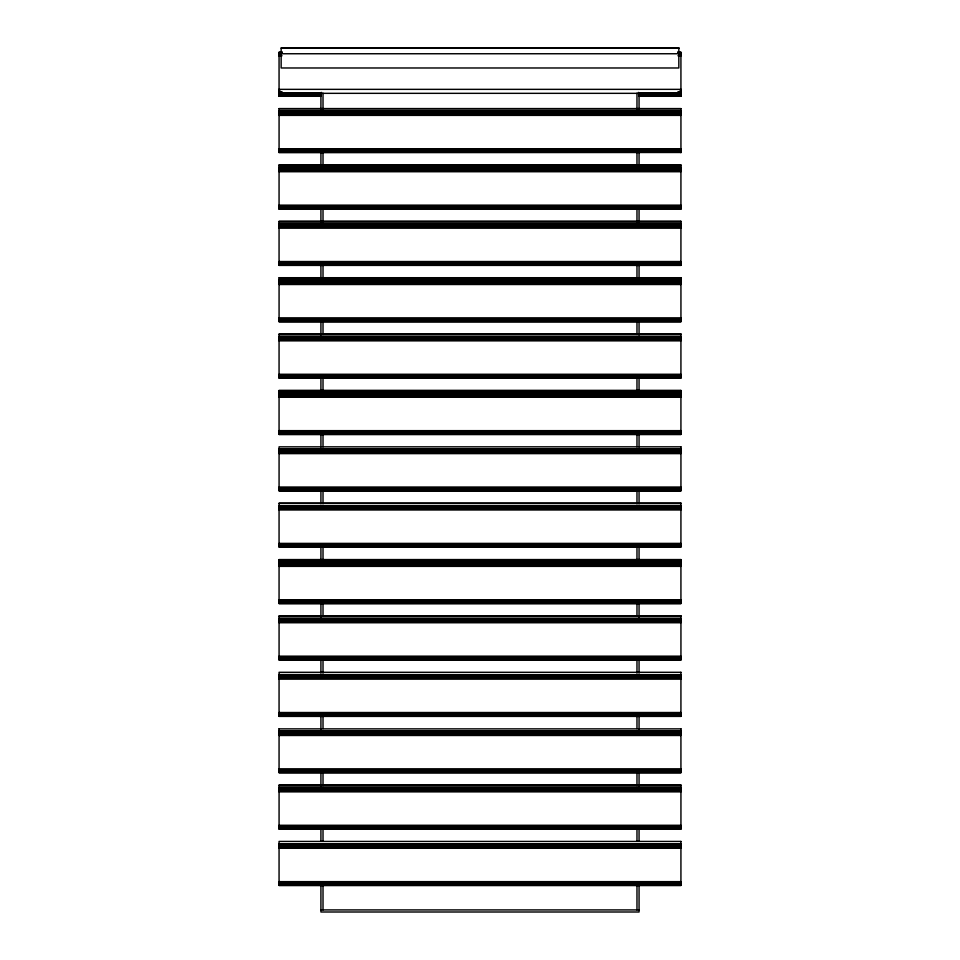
<?xml version="1.0" encoding="UTF-8"?>
<svg xmlns="http://www.w3.org/2000/svg" width="960" height="960" viewBox="0 0 960 960"><rect width="100%" height="100%" fill="white"/><g stroke="black" fill="none" stroke-linecap="round" stroke-linejoin="round"><path stroke-width="1.44" d="M282.036 55.74L279.06 55.74L279.492 53.928L281.724 51.984M680.928 89.352L679.476 92.424L676.944 93.336L283.032 93.336L280.512 92.424L279.06 89.352L680.928 89.352A3.984 3.972 0 0 1 676.944 93.336M279.06 55.74L279.948 53.232L281.568 52.044M321.564 92.424L319.032 93.336A3.984 3.972 0 0 0 320.556 93.024M375.516 48.024L376.068 48.072M584.472 48.072L583.908 48.024M281.148 48.096L678.828 48.096M282.06 52.188L279.06 52.2L279.06 96.288L321.048 96.288L279.06 96.096M677.928 52.2L680.928 52.188L680.928 96.288L638.94 96.288L680.928 96.096M279.06 52.368L282.06 52.368M677.928 52.368L680.928 52.368M279.06 52.704L282.06 52.704M677.928 52.704L680.928 52.704M279.06 53.208L282.06 53.208M677.928 53.208L680.928 53.208M281.148 53.748L678.828 53.748M677.94 55.74L680.928 55.74L680.484 53.928L678.252 51.984M279.06 91.812L282.06 91.812M677.928 91.812L680.928 91.812M279.06 92.52L282.06 92.52M677.928 92.52L680.928 92.52M279.06 93.108L321.048 93.108M638.94 93.108L680.928 93.108M279.06 93.54L321.048 93.54M638.94 93.54L680.928 93.54M279.06 93.828L321.048 93.828M638.94 93.828L680.928 93.828M279.06 93.948L321.048 93.948M638.94 93.948L680.928 93.948M279.06 95.76L321.048 95.76M638.94 95.76L680.928 95.76M279.072 108.756L680.94 108.756M279.072 111.036L680.94 110.916M279.072 111.312L680.94 111.312M279.072 111.756L680.94 111.756M279.072 112.344L680.94 112.344M279.072 113.052L680.94 113.052M279.072 113.82L680.94 113.82M279.072 114.612L680.94 114.612M279.072 115.38L680.94 115.38M279.072 148.788L680.94 148.788M279.072 149.544L680.94 149.544M279.072 150.3L680.94 150.3M279.072 151.02L680.94 151.02M279.072 151.656L680.94 151.656M279.072 152.148L680.94 152.148M680.94 152.484L279.072 152.664L279.072 108.576L680.94 108.588L680.94 152.664M279.06 165.12L680.928 165.12M279.06 165.456L680.928 165.456M279.06 167.268L680.928 167.268M279.06 167.388L680.928 167.388M279.06 167.664L680.928 167.664M279.06 168.108L680.928 168.108M279.06 168.696L680.928 168.696M279.06 169.404L680.928 169.404M279.06 170.172L680.928 170.172M279.06 170.964L680.928 170.964M279.06 171.732L680.928 171.732M279.06 205.14L680.928 205.14M279.06 205.896L680.928 205.896M279.06 206.652L680.928 206.652M279.06 207.384L680.928 207.384M279.06 208.008L680.928 208.008M279.06 208.5L680.928 208.5M279.06 208.836L680.928 208.836M279.06 209.004L680.928 209.004M680.928 221.328L279.06 221.316L279.06 265.404L680.928 265.404L680.928 221.316M279.06 221.496L680.928 221.496M279.06 221.832L680.928 221.832M279.06 223.644L680.928 223.644M279.06 223.776L680.928 223.776M279.06 224.052L680.928 224.052M279.06 224.484L680.928 224.484M279.06 225.072L680.928 225.072M279.06 225.78L680.928 225.78M279.06 226.56L680.928 226.56M279.06 227.352L680.928 227.352M279.06 228.12L680.928 228.12M279.06 261.528L680.928 261.528M279.06 262.272L680.928 262.272M279.06 263.04L680.928 263.04M279.06 263.76L680.928 263.76M279.06 264.384L680.928 264.384M279.06 264.888L680.928 264.888M279.06 265.224L680.928 265.224M279.072 277.884L680.94 277.884M279.072 280.032L680.94 280.032M279.072 280.152L680.94 280.152M279.072 280.44L680.94 280.44M279.072 280.872L680.94 280.872M279.072 281.46L680.94 281.46M279.072 282.168L680.94 282.168M279.072 282.948L680.94 282.948M279.072 283.74L680.94 283.74M279.072 284.508L680.94 284.508M279.072 317.904L680.94 317.904M279.072 318.66L680.94 318.66M279.072 319.428L680.94 319.428M279.072 320.148L680.94 320.148M279.072 320.772L680.94 320.772M279.072 321.276L680.94 321.276M279.072 321.612L680.94 321.612M279.06 334.236L680.928 334.236M279.06 336.792L680.928 336.792M279.06 337.236L680.928 337.236M279.06 337.824L680.928 337.824M279.06 338.52L680.928 338.52M279.06 339.3L680.928 339.3M279.06 340.092L680.928 340.092M279.06 340.86L680.928 340.86M279.06 374.268L680.928 374.268M279.06 375.024L680.928 375.024M279.06 375.78L680.928 375.78M279.06 376.5L680.928 376.5M279.06 377.136L680.928 377.136M279.06 377.628L680.928 377.628M279.06 377.964L680.928 377.964M279.06 390.624L680.928 390.624M279.06 390.96L680.928 390.96M279.06 392.772L680.928 392.772M279.06 392.892L680.928 392.892M279.06 393.168L680.928 393.168M279.06 393.612L680.928 393.612M279.06 394.2L680.928 394.2M279.06 394.908L680.928 394.908M279.06 395.676L680.928 395.676M279.06 396.468L680.928 396.468M279.06 397.236L680.928 397.236M279.06 430.644L680.928 430.644M279.06 431.4L680.928 431.4M279.06 432.168L680.928 432.168M279.06 432.888L680.928 432.888M279.06 433.512L680.928 433.512M279.06 434.004L680.928 434.004M279.06 434.34L680.928 434.34M279.072 449.16L680.94 449.16M279.072 449.28L680.94 449.28M279.072 449.556L680.94 449.556M279.072 450L680.94 450M279.072 450.588L680.94 450.588M279.072 451.296L680.94 451.296M279.072 452.064L680.94 452.064M279.072 452.856L680.94 452.856M279.072 453.624L680.94 453.624M279.072 487.032L680.94 487.032M279.072 487.788L680.94 487.788M279.072 488.544L680.94 488.544M279.072 489.276L680.94 489.276M279.072 489.9L680.94 489.9M279.072 490.392L680.94 490.392M279.072 490.728L680.94 490.728M279.06 503.364L680.928 503.364M279.06 505.632L680.928 505.512M279.06 505.908L680.928 505.908M279.06 506.352L680.928 506.352M279.06 506.94L680.928 506.94M279.06 507.648L680.928 507.648M279.06 508.428L680.928 508.428M279.06 509.22L680.928 509.22M279.06 509.976L680.928 509.976M279.06 543.384L680.928 543.384M279.06 544.14L680.928 544.14M279.06 544.908L680.928 544.908M279.06 545.628L680.928 545.628M279.06 546.252L680.928 546.252M279.06 546.756L680.928 546.756M279.06 559.74L680.928 559.74M279.06 560.076L680.928 560.076M279.06 562.02L680.928 561.888M279.06 562.296L680.928 562.296M279.06 562.74L680.928 562.74M279.06 563.328L680.928 563.328M279.06 564.024L680.928 564.024M279.06 564.804L680.928 564.804M279.06 565.596L680.928 565.596M279.06 566.364L680.928 566.364M279.06 599.772L680.928 599.772M279.06 600.528L680.928 600.528M279.06 601.284L680.928 601.284M279.06 602.004L680.928 602.004M279.06 602.64L680.928 602.64M279.06 603.132L680.928 603.132M279.06 603.468L680.928 603.468M279.072 616.128L680.94 616.128M279.072 616.464L680.94 616.464M279.072 618.276L680.94 618.408M279.072 618.684L680.94 618.684M279.072 619.116L680.94 619.116M279.072 619.716L680.94 619.716M279.072 620.412L680.94 620.412M279.072 621.192L680.94 621.192M279.072 621.984L680.94 621.984M279.072 622.752L680.94 622.752M279.072 656.16L680.94 656.16M279.072 656.916L680.94 656.916M279.072 657.672L680.94 657.672M279.072 658.392L680.94 658.392M279.072 659.028L680.94 659.028M279.072 659.52L680.94 659.52M279.072 659.856L680.94 659.856M279.06 675.036L680.928 675.036M279.06 675.48L680.928 675.48M279.06 676.068L680.928 676.068M279.06 676.776L680.928 676.776M279.06 677.544L680.928 677.544M279.06 678.336L680.928 678.336M279.06 679.104L680.928 679.104M279.06 712.512L680.928 712.512M279.06 713.268L680.928 713.268M279.06 714.024L680.928 714.024M279.06 714.744L680.928 714.744M279.06 715.38L680.928 715.38M279.06 715.872L680.928 715.872M279.06 716.208L680.928 716.208M279.06 728.868L680.928 728.868M279.06 731.016L680.928 731.016M279.06 731.136L680.928 731.136M279.06 731.412L680.928 731.412M279.06 731.856L680.928 731.856M279.06 732.444L680.928 732.444M279.06 733.152L680.928 733.152M279.06 733.932L680.928 733.932M279.06 734.724L680.928 734.724M279.06 735.48L680.928 735.48M279.06 768.888L680.928 768.888M279.06 769.644L680.928 769.644M279.06 770.412L680.928 770.412M279.06 771.132L680.928 771.132M279.06 771.756L680.928 771.756M279.06 772.26L680.928 772.26M279.06 772.596L680.928 772.596M680.94 785.064L279.072 785.064L279.072 829.164L680.94 829.164L680.94 785.064L279.072 785.256M279.072 785.592L680.94 785.592M279.072 787.404L680.94 787.404M279.072 787.524L680.94 787.524M279.072 787.8L680.94 787.8M279.072 788.244L680.94 788.244M279.072 788.832L680.94 788.832M279.072 789.54L680.94 789.54M279.072 790.32L680.94 790.32M279.072 791.112L680.94 791.112M279.072 791.868L680.94 791.868M279.072 825.276L680.94 825.276M279.072 826.032L680.94 826.032M279.072 826.8L680.94 826.8M279.072 827.52L680.94 827.52M279.072 828.144L680.94 828.144M279.072 828.648L680.94 828.648M279.072 828.972L680.94 828.972M279.06 843.756L680.928 843.756M279.06 843.888L680.928 843.888M279.06 844.164L680.928 844.164M279.06 844.596L680.928 844.596M279.06 845.184L680.928 845.184M279.06 845.892L680.928 845.892M279.06 846.672L680.928 846.672M279.06 847.464L680.928 847.464M279.06 848.232L680.928 848.232M279.06 881.64L680.928 881.64M279.06 882.384L680.928 882.384M279.06 883.152L680.928 883.152M279.06 883.872L680.928 883.872M279.06 884.496L680.928 884.496M279.06 885L680.928 885M279.06 885.336L680.928 885.336M320.916 909.912L639.06 909.912M638.412 92.424L640.944 93.336A3.984 3.972 0 0 1 639.42 93.024M678.408 52.044L680.028 53.232L680.928 55.74M680.928 209.028L680.928 164.928L279.06 164.952L279.06 209.028M680.928 728.676L680.928 772.776L279.06 772.764L279.06 728.676M639.06 93.06L639.06 109.692M639.06 151.5L639.06 166.248M639.06 208.056L639.06 222.072M639.06 263.892L639.06 278.244M639.06 320.832L639.06 334.992M639.06 377.784L639.06 391.728M639.06 434.724L639.06 446.988M639.06 490.164L639.06 503.808M639.06 547.032L639.06 560.748M639.06 602.712L639.06 617.544M639.06 659.508L639.06 673.14M639.06 714.948L639.06 729.216M639.06 771.9L639.06 785.964M639.06 828.84L639.06 841.212M639.06 884.28L639.06 912L320.916 912L320.916 884.28M636.972 93.204L636.972 109.692M636.972 151.644L636.972 165.132M636.972 208.596L636.972 222.072M636.972 264.036L636.972 277.524M636.972 320.976L636.972 334.464M636.972 377.928L636.972 391.416M636.972 434.868L636.972 446.856M636.972 490.32L636.972 503.808M636.972 547.26L636.972 560.748M636.972 602.712L636.972 616.188M636.972 659.652L636.972 673.14M636.972 715.092L636.972 728.58M636.972 772.044L636.972 785.532M636.972 828.984L636.972 840.972M636.972 884.436L636.972 909.912M323.016 93.204L323.016 109.692M323.016 151.644L323.016 165.132M323.016 208.596L323.016 222.072M323.016 264.036L323.016 277.524M323.016 320.976L323.016 334.464M323.016 377.928L323.016 391.416M323.016 434.868L323.016 446.856M323.016 490.32L323.016 503.808M323.016 547.26L323.016 560.748M323.016 602.712L323.016 616.188M323.016 659.652L323.016 673.14M323.016 715.092L323.016 728.58M323.016 772.044L323.016 785.532M323.016 828.984L323.016 840.972M323.016 884.436L323.016 909.912M320.916 93.06L320.916 109.692M320.916 151.5L320.916 166.248M320.916 208.056L320.916 222.072M320.916 263.892L320.916 278.244M320.916 320.832L320.916 334.992M320.916 377.784L320.916 391.728M320.916 434.724L320.916 446.988M320.916 490.164L320.916 503.808M320.916 547.032L320.916 560.748M320.916 602.712L320.916 617.544M320.916 659.508L320.916 673.14M320.916 714.948L320.916 729.216M320.916 771.9L320.916 785.964M320.916 828.84L320.916 841.212M283.032 93.336A3.984 3.972 0 0 1 279.06 89.352M678.828 48L281.148 48L281.148 67.98L678.828 67.98L678.828 48M680.94 277.716L279.072 277.704L279.072 321.792L680.94 321.78L680.94 277.704M680.928 334.068L279.06 334.056L279.06 378.144L680.928 378.144L680.928 334.056M680.928 336.384L279.06 336.384L680.928 336.516M680.928 390.456L279.06 390.432L279.06 434.532L680.928 434.508L680.928 390.432M680.94 446.82L279.072 446.844L279.072 490.92L680.94 490.92L680.94 446.82M680.928 503.172L279.06 503.196L279.06 547.272L680.928 547.272L680.928 503.172M680.928 559.56L279.06 559.572L279.06 603.648L680.928 603.636L680.928 559.56M680.94 615.96L279.072 615.96L279.072 660.036L680.94 660.036L680.94 615.948M680.928 672.3L279.06 672.3L279.06 716.4L680.928 716.4L680.928 672.3M680.928 674.64L279.06 674.64L680.928 674.76M680.928 841.428L279.06 841.428L279.06 885.516L680.928 885.504L680.928 841.428"/></g></svg>
